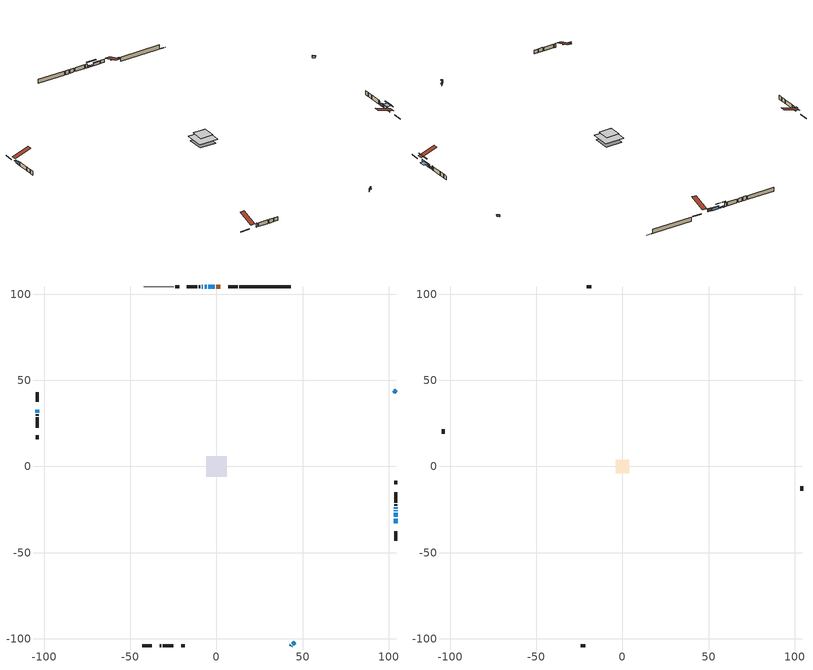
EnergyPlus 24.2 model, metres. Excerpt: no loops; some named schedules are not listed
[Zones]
conditioned space
 floor outside (Floor1 construction): -1.03,-1.03 -1.03,1.03 1.03,1.03 1.03,-1.03 z1.59
 floor adiabatic (AdiabaticFloorConstruction): -5.95,-5.95 -5.95,5.95 5.95,5.95 5.95,-5.95 z1.59
 floor foundation (Slab1 construction): -5.18,-5.18 -5.18,5.18 5.18,5.18 5.18,-5.18 z-1.08
 wall outside (RimJoist1 construction): 12.35,104.16 6.75,104.16 / -43.15,-104.16 -37.55,-104.16 / -104.16,43.15 -104.16,37.55 / 104.16,-43.15 104.16,-37.55 z1.59:1.89
 wall outside (AdiabaticWallConstruction 1): 2.09,104.16 -0.06,104.16 z1.59:3.62
 wall outside (AdiabaticWallConstruction): 43.15,-104.16 43.51,-103.8 / 104.16,-25.96 104.16,-25.45 z1.59:3.22; -0.99,104.16 -4.85,104.16 / 104.16,-29.27 104.16,-26.88 z1.59:3.11; 104.16,-32.89 104.16,-30.2 z1.59:3.57; -5.77,104.16 -6.94,104.16 z1.59:2.35; 104.16,-24.52 104.16,-23.64 / 104.16,43.15 102.93,44.38 / 44.16,-103.15 45.4,-101.91 z1.59:2.56; -104.16,32.89 -104.16,31.33 z1.59:3.33; -7.87,104.16 -8.47,104.16 z1.59:2.25
 wall outside (Wall1 construction): -9.4,104.16 -10.28,104.16 / -32.89,-104.16 -32.01,-104.16 / -104.16,30.4 -104.16,29.52 / 104.16,-22.71 104.16,-21.83 z1.59:4.03
 wall outside (Wall2 construction): -11.21,104.16 -17.24,104.16 / -31.08,-104.16 -25.05,-104.16 / -104.16,28.59 -104.16,22.55 / 104.16,-20.9 104.16,-14.87 z1.59:4.03
 wall outside (Wall5 construction): -21.69,104.16 -23.87,104.16 / -20.6,-104.16 -18.43,-104.16 / -104.16,18.1 -104.16,15.93 / 104.16,-10.42 104.16,-8.25 z1.59:4.03
 wall foundation (FoundationWall1 construction): 13.28,104.16,-1.08 13.28,104.16,1.59 39.31,104.16,1.59 39.31,104.16,-0.98 43.15,104.16,-0.98 43.15,104.16,-1.08
 wall adiabatic (Wall6 construction): -24.79,104.16 -42.22,104.16 z1.59:4.03
 window (WindowConstruction 6): 43.15,-104.16 43.51,-103.8 z1.59:3.21
 window (WindowConstruction 5): -0.99,104.16 -4.85,104.16 z1.59:3.11
 window (WindowConstruction 8): 104.16,-32.89 104.16,-30.2 z1.59:3.57
 window (WindowConstruction 9): 104.16,-29.27 104.16,-26.89 z1.59:3.11
 window (WindowConstruction 10): -5.78,104.16 -6.94,104.16 z1.59:2.35
 window (WindowConstruction 7): 104.16,-25.96 104.16,-25.45 z1.59:3.21
 window (WindowConstruction): 104.16,-24.52 104.16,-23.64 z1.59:2.56
 window (WindowConstruction 1): 104.16,43.15 102.93,44.38 z1.59:2.56
 window (WindowConstruction 2): 44.16,-103.15 45.4,-101.91 z1.59:2.56
 window (WindowConstruction 3): -104.16,32.89 -104.16,31.33 z1.59:3.33
 window (WindowConstruction 4): -7.87,104.16 -8.47,104.16 z1.59:2.25
 door (Door): 2.09,104.16 -0.06,104.16 z1.59:3.62
 ceiling adiabatic (AdiabaticFloorConstruction): 5.95,-5.95 5.95,5.95 -5.95,5.95 -5.95,-5.95 z1.59
attic - vented
 floor to conditioned space (Floor2 construction Reversed): -3.99,-3.99 -3.99,3.99 3.99,3.99 3.99,-3.99 z4.03
 floor to conditioned space (Floor3 construction Reversed): -3.73,-3.73 -3.73,3.73 3.73,3.73 3.73,-3.73 z4.03
 wall outside (Wall3 construction): -18.17,104.16 -20.76,104.16 / -24.12,-104.16 -21.53,-104.16 / -104.16,21.63 -104.16,19.03 / 104.16,-13.94 104.16,-11.35 z1.59:4.03
 roof outside (Roof1 construction): 3.02,104.16,4.03 3.02,93.56,7.56 5.82,93.56,7.56 5.82,104.16,4.03; -33.82,-104.16,4.03 -33.82,-93.56,7.56 -36.62,-93.56,7.56 -36.62,-104.16,4.03; -104.16,33.82,4.03 -93.56,33.82,7.56 -93.56,36.62,7.56 -104.16,36.62,4.03; 104.16,-33.82,4.03 93.56,-33.82,7.56 93.56,-36.62,7.56 104.16,-36.62,4.03
shading: 43.61,-103.7 43.04,-104.27 43.9,-105.13 44.47,-104.56 z3.36; -5.05,104.16 -0.79,104.16 -0.79,104.58 -5.05,104.58 z3.32; 104.16,-27.56 104.16,-35.53 104.58,-35.53 104.58,-27.56 z6.21; 104.16,-26.28 104.16,-29.88 107.21,-29.88 107.21,-26.28 z3.72; -9.58,104.16 -3.14,104.16 -3.14,104.58 -9.58,104.58 z4.99; 104.16,-25.25 104.16,-26.16 104.58,-26.16 104.58,-25.25 z3.42; 104.16,-23.44 104.16,-24.72 104.58,-24.72 104.58,-23.44 z2.76; 102.78,44.53 104.31,43 104.6,43.29 103.07,44.82 z2.76; 45.54,-101.77 44.02,-103.29 44.31,-103.58 45.83,-102.06 z2.76; -104.16,31.18 -104.16,33.04 -105.38,33.04 -105.38,31.18 z3.48; -8.67,104.16 -7.67,104.16 -7.67,104.58 -8.67,104.58 z2.45
[Building]
Building 1: Terrain=Suburbs
[Site:Location]
Saskatoon Intl AP_SK: Latitude {deg}=52.17; Longitude {deg}=-106.7; Time Zone {hr}=-6; Elevation {m}=504; Keep Site Location Information=Yes
[Site:GroundTemperature:Shallow]
-3.29371, -5.9198, -6.13011, -4.88389, 0.118965, 5.09852, 9.41553, 12.1502, 12.3826, 10.1583, 5.95142, 1.12462
[Site:WaterMainsTemperature]
Calculation Method=Schedule; Temperature Schedule=mains temperature schedule
[Material] Roughness=Rough; Thermal Absorptance=0.9
Name | Thickness {m} | Conductivity {W/m-K} | Density {kg/m3} | Specific Heat {J/kg-K} | Solar Absorptance | Visible Absorptance
asphalt or fiberglass shingles | 0.00635 | 0.162714 | 1121.4 | 1465.45 | 0.84 | 0.84
ceiling loosefill ins | 0.338667 | 0.0480833 | 16.02 | 1046.75 | 0.7 | 0.7
ceiling stud and cavity | 0.1397 | 0.381424 | 65.682 | 1177.47 | 0.7 | 0.7
ceiling stud and cavity 1 | 0.1397 | 0.31862 | 65.682 | 1177.47 | 0.7 | 0.7
concrete 4.0 in. | 0.1016 | 1.803125 | 2242.8 | 837.4 | 0.7 | 0.7
concrete 8.0 in. | 0.2032 | 1.803125 | 2242.8 | 837.4 | 0.7 | 0.7
door material | 0.04445 | 0.0451087 | 512.64 | 1214.23 | 0.7 | 0.7
exterior vertical ins | 0.0451399 | 0.029427 | 32.04 | 1214.23 | 0.7 | 0.7
floor covering | 0.0127 | 0.0433444 | 54.468 | 1339.84 | 0.6 | 0.6
floor rigid ins; rim joist rigid ins; wall rigid ins | 0.051816 | 0.029427 | 32.04 | 1214.23 | 0.7 | 0.7
floor rigid ins 1; wall rigid ins 2 | 0.512978 | 0.029427 | 32.04 | 1214.23 | 0.7 | 0.7
floor stud and cavity | 0.1397 | 0.0876467 | 92.3553 | 1139.71 | 0.7 | 0.7
floor stud and cavity 1 | 0.1397 | 1.75129 | 37.0049 | 1207.88 | 0.7 | 0.7
furniture material conditioned space 1 | 0.1524 | 0.115458 | 640.8 | 1214.23 | 0.6 | 0.6
gypsum board | 0.0127 | 0.160291 | 801 | 837.4 | 0.6 | 0.6
gypsum board 1 | 0.0127 | 0.160291 | 801 | 837.4 | 0.7 | 0.7
osb sheathing 0.5 in. | 0.0127 | 0.115458 | 512.64 | 1214.23 | 0.7 | 0.7
osb sheathing 0.75 in. | 0.01905 | 0.115458 | 512.64 | 1214.23 | 0.7 | 0.7
osb sheathing 2.0 in. | 0.0508 | 0.115458 | 512.64 | 1214.23 | 0.7 | 0.7
rim joist stud and cavity | 0.0508 | 0.0408305 | 125.044 | 1163.47 | 0.6 | 0.6
wall rigid ins 1 | 0.051816 | 0.029427 | 32.04 | 1214.23 | 0.4 | 0.4
wall stud and cavity | 0.1397 | 0.0767295 | 139.0536 | 1170.24 | 0.7 | 0.7
wall stud and cavity 1 | 0.1397 | 0.225397 | 139.0536 | 1170.24 | 0.7 | 0.7
wall stud and cavity 2 | 0.0889 | 6.1454 | 50.32683 | 1063.81 | 0.6 | 0.6
wall stud and cavity 3 | 0.1397 | 0.38068 | 139.0536 | 1170.24 | 0.7 | 0.7
wall stud and cavity 4 | 0.1397 | 0.178473 | 139.0536 | 1170.24 | 0.7 | 0.7
wall stud and cavity 5 | 0.0889 | 0.380278 | 52.3479 | 1209.89 | 0.7 | 0.7
wall stud and cavity 6 | 0.0889 | 0.391764 | 83.0341 | 1211.67 | 0.7 | 0.7
wood siding | 0.0254 | 0.102417 | 544.68 | 1172.36 | 0.4 | 0.4
wood siding 1 | 0.00254 | 0.102417 | 544.68 | 1172.36 | 0.4 | 0.4
wood siding 2; wood siding 3; wood siding 4 | 0.0254 | 0.102417 | 544.68 | 1172.36 | 0.7 | 0.7
[WindowMaterial:SimpleGlazingSystem]
Name | U-Factor {W/m2-K} | Solar Heat Gain Coefficient
WindowMaterial | 1.998656 | 0.54
WindowMaterial 1 | 1.83059 | 0.58
WindowMaterial 2 | 2.154801 | 0.49
WindowMaterial 3 | 1.82321 | 0.58
WindowMaterial 4 | 4.15402 | 0.66
WindowMaterial 5 | 1.76699 | 0.6
WindowMaterial 6 | 1.80504 | 0.59
WindowMaterial 7 | 2.00036 | 0.54
[Construction]
AdiabaticFloorConstruction: floor stud and cavity 1, floor rigid ins 1, osb sheathing 0.75 in., floor covering
AdiabaticWallConstruction: wood siding 3, wall rigid ins 2, wall stud and cavity 5, gypsum board
AdiabaticWallConstruction 1: wood siding 4, wall rigid ins 2, wall stud and cavity 5, gypsum board
Door: door material
Floor1 construction: floor stud and cavity, floor rigid ins, osb sheathing 0.75 in., floor covering
Floor2 construction Reversed: gypsum board, ceiling stud and cavity, ceiling loosefill ins
Floor3 construction Reversed: gypsum board, ceiling stud and cavity 1, ceiling loosefill ins
FoundationWall1 construction: concrete 8.0 in., gypsum board 1
furniture construction conditioned space 1: furniture material conditioned space 1
PartitionWallConstruction: gypsum board, wall stud and cavity 6, gypsum board
RimJoist1 construction: wood siding 2, rim joist rigid ins, osb sheathing 2.0 in., rim joist stud and cavity
Roof1 construction: asphalt or fiberglass shingles
Slab1 construction: concrete 4.0 in.
Wall1 construction: wood siding, osb sheathing 0.5 in., wall stud and cavity, gypsum board
Wall2 construction: wood siding, wall rigid ins, osb sheathing 0.5 in., wall stud and cavity 1, gypsum board
Wall3 construction: wood siding 1, wall stud and cavity 2
Wall5 construction: wood siding, wall rigid ins, osb sheathing 0.5 in., wall stud and cavity 3, gypsum board
Wall6 construction: wall rigid ins 1, osb sheathing 0.5 in., wall stud and cavity 4, gypsum board
WindowConstruction; WindowConstruction 1; WindowConstruction 2: WindowMaterial
WindowConstruction 10: WindowMaterial 7
WindowConstruction 3: WindowMaterial 1
WindowConstruction 4: WindowMaterial 2
WindowConstruction 5: WindowMaterial 3
WindowConstruction 6; WindowConstruction 7: WindowMaterial 4
WindowConstruction 8: WindowMaterial 5
WindowConstruction 9: WindowMaterial 6
[Zone] Multiplier=1; Part of Total Floor Area=Yes
Name | Volume {m3}
attic - vented | 68.6594
conditioned space | 622.1
[Space]
Name | Zone | Volume {m3}
attic - vented 1 | attic - vented | 68.6594
conditioned space 1 | conditioned space | 622.1
[ZoneInfiltration:EffectiveLeakageArea]
infil attic - vented 1: Zone or Space=attic - vented 1; Schedule=Always On Discrete; Effective Air Leakage Area {cm2}=4089.6; Stack Coefficient=0.000415353; Wind Coefficient=1.37698e-05
[ZoneMixing]
whole house fan mix: Zone or Space=attic - vented; Schedule=Always On Continuous; Design Flow Rate Calculation Method=Flow/Zone; Design Flow Rate {m3/s}=0; Source Zone or Space=conditioned space
[SurfaceProperty:ExposedFoundationPerimeter]
Slab1: Exposed Perimeter Calculation Method=TotalExposedPerimeter; Total Exposed Perimeter {m}=29.87
[InternalMass] Zone or ZoneList=conditioned space; Space or SpaceList=conditioned space 1
Name | Construction | Surface Area {m2}
furniture mass conditioned space 1 | furniture construction conditioned space 1 | 101.244
partition wall mass | PartitionWallConstruction | 253.11
[Lights]
interior lighting: Zone or ZoneList or Space or SpaceList=conditioned space 1; Schedule=interior lighting schedule; Design Level Calculation Method=LightingLevel; Lighting Level {W}=343.2; Return Air Fraction=0; Fraction Radiant=0.6; Fraction Visible=0.2; Fraction Replaceable=1
[People]
occupants: Zone or ZoneList or Space or SpaceList=conditioned space 1; Number of People Schedule=occupants schedule; Number of People Calculation Method=People; Number of People=3; Fraction Radiant=0.314171; Sensible Heat Fraction=0.56303; Activity Level Schedule=occupants activity schedule; Carbon Dioxide Generation Rate {m3/s-W}=0; Enable ASHRAE 55 Comfort Warnings=No; Mean Radiant Temperature Calculation Type=EnclosureAveraged
[ElectricEquipment] Zone or ZoneList or Space or SpaceList=conditioned space 1; Design Level Calculation Method=EquipmentLevel
Name | Schedule | Design Level {W} | Fraction Latent | Fraction Radiant | Fraction Lost
clothes dryer | clothes dryer schedule | 140.772 | 0.015 | 0.081 | 0.85
clothes washer | clothes washer schedule | 32.1985 | 0.03 | 0.162 | 0.7
cooking range | cooking range schedule | 208.969 | 0.08 | 0.432 | 0.2
dishwasher | dishwasher schedule | 66.8632 | 0.3 | 0.18 | 0.4
fridge | fridge schedule | 72.9452 | 0 | 0.6 | 0
mech vent house fan | mech vent house fan schedule | 11.8 | 0 | 0 | 1
mech vent house fan cfis | mech vent house fan cfis schedule | 0 | 0 | 0 | 0
misc plug loads | misc plug loads schedule | 494.7 | 0.045 | 0.513 | 0.1
whole house fan | Always On Discrete | 0 | 0 | 0 | 1
[OtherEquipment] Zone or ZoneList or Space or SpaceList=conditioned space 1; Design Level Calculation Method=EquipmentLevel
Name | Fuel Type | Schedule | Design Level {W} | Fraction Latent | Fraction Radiant | Fraction Lost
clothes dryer 1 | Electricity | clothes dryer schedule | 0 | 0.015 | 0.081 | 0.85
cooking range 1 | Electricity | cooking range schedule | 0 | 0.08 | 0.432 | 0.2
general water use latent | None | general water use schedule | 59.3978 | 1 | 0 | 0
general water use sensible | None | general water use schedule | -58.539 | 0 | 0.6 | 0
mech vent house fan latent load | None | Always On Discrete | 0 | 1 | 0 | 0
mech vent house fan sensible load | None | Always On Discrete | 0 | 0 | 0 | 0
water heater energy adjustment1 | NaturalGas | Always On Discrete | 0.01 | 0 | 0 | 1
[ZoneInfiltration:DesignFlowRate] Zone or ZoneList or Space or SpaceList=conditioned space 1; Schedule=Always On Discrete; Design Flow Rate Calculation Method=Flow/Zone; Design Flow Rate {m3/s}=0
infil flow; natural vent flow; whole house fan flow
[Foundation:Kiva]
Foundation Kiva 1: Initial Indoor Air Temperature {C}=21; Wall Height Above Grade {m}=1.58999; Wall Depth Below Slab {m}=0.2032; Custom Block Material Name 1=exterior vertical ins; Custom Block Depth 1 {m}=2.66999; Custom Block X Position 1 {m}=0.2159; Custom Block Z Position 1 {m}=0
[Foundation:Kiva:Settings]
Soil Conductivity {W/m-K}=0.849921; Soil Density {kg/m3}=1842.3; Soil Specific Heat {J/kg-K}=418.7; Ground Solar Absorptivity=0.9; Ground Thermal Absorptivity=0.9; Ground Surface Roughness {m}=0.03; Far-Field Width {m}=40; Deep-Ground Boundary Condition=ZeroFlux; Deep-Ground Depth {m}=40; Minimum Cell Dimension {m}=0.2; Maximum Cell Growth Coefficient=3; Simulation Timestep=Timestep
[Exterior:Lights]
exterior lighting: Schedule=exterior lighting schedule; Design Level {W}=75.6
[Schedule:Constant]
Name | Hourly Value
Always On Continuous; mech vent house fan schedule; mech vent house fan cfis schedule; Always On Discrete | 1
occupants activity schedule | 117.228
fridge schedule | 0
[Schedule:Week:Daily]
interior lighting schedule Week Rule - Jan1-Jan27: interior lighting schedule day, interior lighting schedule day, interior lighting schedule day, interior lighting schedule day, interior lighting schedule day, interior lighting schedule day, interior lighting schedule day, interior lighting schedule default day, interior lighting schedule default day, interior lighting schedule default day, interior lighting schedule default day, interior lighting schedule default day
interior lighting schedule Week Rule - Jan28-Feb3: interior lighting schedule day, interior lighting schedule day, interior lighting schedule day, interior lighting schedule day, interior lighting schedule day 1, interior lighting schedule day 1, interior lighting schedule day 1, interior lighting schedule default day, interior lighting schedule default day, interior lighting schedule default day, interior lighting schedule default day, interior lighting schedule default day
interior lighting schedule Week Rule - Feb4-Feb24: interior lighting schedule day 1, interior lighting schedule day 1, interior lighting schedule day 1, interior lighting schedule day 1, interior lighting schedule day 1, interior lighting schedule day 1, interior lighting schedule day 1, interior lighting schedule default day, interior lighting schedule default day, interior lighting schedule default day, interior lighting schedule default day, interior lighting schedule default day
interior lighting schedule Week Rule - Feb25-Mar3: interior lighting schedule day 1, interior lighting schedule day 1, interior lighting schedule day 1, interior lighting schedule day 1, interior lighting schedule day 2, interior lighting schedule day 2, interior lighting schedule day 2, interior lighting schedule default day, interior lighting schedule default day, interior lighting schedule default day, interior lighting schedule default day, interior lighting schedule default day
interior lighting schedule Week Rule - Mar4-Mar31: interior lighting schedule day 2, interior lighting schedule day 2, interior lighting schedule day 2, interior lighting schedule day 2, interior lighting schedule day 2, interior lighting schedule day 2, interior lighting schedule day 2, interior lighting schedule default day, interior lighting schedule default day, interior lighting schedule default day, interior lighting schedule default day, interior lighting schedule default day
interior lighting schedule Week Rule - Apr1-Apr28: interior lighting schedule day 3, interior lighting schedule day 3, interior lighting schedule day 3, interior lighting schedule day 3, interior lighting schedule day 3, interior lighting schedule day 3, interior lighting schedule day 3, interior lighting schedule default day, interior lighting schedule default day, interior lighting schedule default day, interior lighting schedule default day, interior lighting schedule default day
interior lighting schedule Week Rule - Apr29-May5: interior lighting schedule day 3, interior lighting schedule day 3, interior lighting schedule day 4, interior lighting schedule day 4, interior lighting schedule day 4, interior lighting schedule day 4, interior lighting schedule day 4, interior lighting schedule default day, interior lighting schedule default day, interior lighting schedule default day, interior lighting schedule default day, interior lighting schedule default day
interior lighting schedule Week Rule - May6-May26: interior lighting schedule day 4, interior lighting schedule day 4, interior lighting schedule day 4, interior lighting schedule day 4, interior lighting schedule day 4, interior lighting schedule day 4, interior lighting schedule day 4, interior lighting schedule default day, interior lighting schedule default day, interior lighting schedule default day, interior lighting schedule default day, interior lighting schedule default day
interior lighting schedule Week Rule - May27-Jun2: interior lighting schedule day 4, interior lighting schedule day 4, interior lighting schedule day 4, interior lighting schedule day 4, interior lighting schedule day 4, interior lighting schedule day 5, interior lighting schedule day 5, interior lighting schedule default day, interior lighting schedule default day, interior lighting schedule default day, interior lighting schedule default day, interior lighting schedule default day
interior lighting schedule Week Rule - Jun3-Jun30: interior lighting schedule day 5, interior lighting schedule day 5, interior lighting schedule day 5, interior lighting schedule day 5, interior lighting schedule day 5, interior lighting schedule day 5, interior lighting schedule day 5, interior lighting schedule default day, interior lighting schedule default day, interior lighting schedule default day, interior lighting schedule default day, interior lighting schedule default day
interior lighting schedule Week Rule - Jul1-Jul28: interior lighting schedule day 6, interior lighting schedule day 6, interior lighting schedule day 6, interior lighting schedule day 6, interior lighting schedule day 6, interior lighting schedule day 6, interior lighting schedule day 6, interior lighting schedule default day, interior lighting schedule default day, interior lighting schedule default day, interior lighting schedule default day, interior lighting schedule default day
interior lighting schedule Week Rule - Jul29-Aug4: interior lighting schedule day 6, interior lighting schedule day 6, interior lighting schedule day 6, interior lighting schedule day 7, interior lighting schedule day 7, interior lighting schedule day 7, interior lighting schedule day 7, interior lighting schedule default day, interior lighting schedule default day, interior lighting schedule default day, interior lighting schedule default day, interior lighting schedule default day
interior lighting schedule Week Rule - Aug5-Aug25: interior lighting schedule day 7, interior lighting schedule day 7, interior lighting schedule day 7, interior lighting schedule day 7, interior lighting schedule day 7, interior lighting schedule day 7, interior lighting schedule day 7, interior lighting schedule default day, interior lighting schedule default day, interior lighting schedule default day, interior lighting schedule default day, interior lighting schedule default day
interior lighting schedule Week Rule - Aug26-Sep1: interior lighting schedule day 7, interior lighting schedule day 7, interior lighting schedule day 7, interior lighting schedule day 7, interior lighting schedule day 7, interior lighting schedule day 7, interior lighting schedule day 8, interior lighting schedule default day, interior lighting schedule default day, interior lighting schedule default day, interior lighting schedule default day, interior lighting schedule default day
interior lighting schedule Week Rule - Sep2-Sep29: interior lighting schedule day 8, interior lighting schedule day 8, interior lighting schedule day 8, interior lighting schedule day 8, interior lighting schedule day 8, interior lighting schedule day 8, interior lighting schedule day 8, interior lighting schedule default day, interior lighting schedule default day, interior lighting schedule default day, interior lighting schedule default day, interior lighting schedule default day
interior lighting schedule Week Rule - Sep30-Oct6: interior lighting schedule day 8, interior lighting schedule day 9, interior lighting schedule day 9, interior lighting schedule day 9, interior lighting schedule day 9, interior lighting schedule day 9, interior lighting schedule day 9, interior lighting schedule default day, interior lighting schedule default day, interior lighting schedule default day, interior lighting schedule default day, interior lighting schedule default day
interior lighting schedule Week Rule - Oct7-Oct27: interior lighting schedule day 9, interior lighting schedule day 9, interior lighting schedule day 9, interior lighting schedule day 9, interior lighting schedule day 9, interior lighting schedule day 9, interior lighting schedule day 9, interior lighting schedule default day, interior lighting schedule default day, interior lighting schedule default day, interior lighting schedule default day, interior lighting schedule default day
interior lighting schedule Week Rule - Oct28-Nov3: interior lighting schedule day 9, interior lighting schedule day 9, interior lighting schedule day 9, interior lighting schedule day 9, interior lighting schedule day 10, interior lighting schedule day 10, interior lighting schedule day 10, interior lighting schedule default day, interior lighting schedule default day, interior lighting schedule default day, interior lighting schedule default day, interior lighting schedule default day
interior lighting schedule Week Rule - Nov4-Nov24: interior lighting schedule day 10, interior lighting schedule day 10, interior lighting schedule day 10, interior lighting schedule day 10, interior lighting schedule day 10, interior lighting schedule day 10, interior lighting schedule day 10, interior lighting schedule default day, interior lighting schedule default day, interior lighting schedule default day, interior lighting schedule default day, interior lighting schedule default day
interior lighting schedule Week Rule - Nov25-Dec1: interior lighting schedule day 10, interior lighting schedule day 10, interior lighting schedule day 10, interior lighting schedule day 10, interior lighting schedule day 10, interior lighting schedule day 10, interior lighting schedule day 11, interior lighting schedule default day, interior lighting schedule default day, interior lighting schedule default day, interior lighting schedule default day, interior lighting schedule default day
interior lighting schedule Week Rule - Dec2-Dec31: interior lighting schedule day 11, interior lighting schedule day 11, interior lighting schedule day 11, interior lighting schedule day 11, interior lighting schedule day 11, interior lighting schedule day 11, interior lighting schedule day 11, interior lighting schedule default day, interior lighting schedule default day, interior lighting schedule default day, interior lighting schedule default day, interior lighting schedule default day
occupants schedule Week Rule - Jan1-Dec31: occupants schedule day, occupants schedule day, occupants schedule day, occupants schedule day, occupants schedule day, occupants schedule day, occupants schedule day, occupants schedule default day, occupants schedule default day, occupants schedule default day, occupants schedule default day, occupants schedule default day
clothes dryer schedule Week Rule - Jan1-Dec31: clothes dryer schedule day, clothes dryer schedule day, clothes dryer schedule day, clothes dryer schedule day, clothes dryer schedule day, clothes dryer schedule day, clothes dryer schedule day, clothes dryer schedule default day, clothes dryer schedule default day, clothes dryer schedule default day, clothes dryer schedule default day, clothes dryer schedule default day
clothes washer schedule Week Rule - Jan1-Dec31: clothes washer schedule day, clothes washer schedule day, clothes washer schedule day, clothes washer schedule day, clothes washer schedule day, clothes washer schedule day, clothes washer schedule day, clothes washer schedule default day, clothes washer schedule default day, clothes washer schedule default day, clothes washer schedule default day, clothes washer schedule default day
cooking range schedule Week Rule - Jan1-Dec31: cooking range schedule day, cooking range schedule day, cooking range schedule day, cooking range schedule day, cooking range schedule day, cooking range schedule day, cooking range schedule day, cooking range schedule default day, cooking range schedule default day, cooking range schedule default day, cooking range schedule default day, cooking range schedule default day
dishwasher schedule Week Rule - Jan1-Dec31: dishwasher schedule day, dishwasher schedule day, dishwasher schedule day, dishwasher schedule day, dishwasher schedule day, dishwasher schedule day, dishwasher schedule day, dishwasher schedule default day, dishwasher schedule default day, dishwasher schedule default day, dishwasher schedule default day, dishwasher schedule default day
misc plug loads schedule Week Rule - Jan1-Dec31: misc plug loads schedule day, misc plug loads schedule day, misc plug loads schedule day, misc plug loads schedule day, misc plug loads schedule day, misc plug loads schedule day, misc plug loads schedule day, misc plug loads schedule default day, misc plug loads schedule default day, misc plug loads schedule default day, misc plug loads schedule default day, misc plug loads schedule default day
general water use schedule Week Rule - Jan1-Dec31: general water use schedule day, general water use schedule day, general water use schedule day, general water use schedule day, general water use schedule day, general water use schedule day, general water use schedule day, general water use schedule default day, general water use schedule default day, general water use schedule default day, general water use schedule default day, general water use schedule default day
exterior lighting schedule Week Rule - Jan1-Jan27: exterior lighting schedule day, exterior lighting schedule day, exterior lighting schedule day, exterior lighting schedule day, exterior lighting schedule day, exterior lighting schedule day, exterior lighting schedule day, exterior lighting schedule default day, exterior lighting schedule default day, exterior lighting schedule default day, exterior lighting schedule default day, exterior lighting schedule default day
exterior lighting schedule Week Rule - Jan28-Feb3: exterior lighting schedule day, exterior lighting schedule day, exterior lighting schedule day, exterior lighting schedule day, exterior lighting schedule day 1, exterior lighting schedule day 1, exterior lighting schedule day 1, exterior lighting schedule default day, exterior lighting schedule default day, exterior lighting schedule default day, exterior lighting schedule default day, exterior lighting schedule default day
exterior lighting schedule Week Rule - Feb4-Feb24: exterior lighting schedule day 1, exterior lighting schedule day 1, exterior lighting schedule day 1, exterior lighting schedule day 1, exterior lighting schedule day 1, exterior lighting schedule day 1, exterior lighting schedule day 1, exterior lighting schedule default day, exterior lighting schedule default day, exterior lighting schedule default day, exterior lighting schedule default day, exterior lighting schedule default day
exterior lighting schedule Week Rule - Feb25-Mar3: exterior lighting schedule day 1, exterior lighting schedule day 1, exterior lighting schedule day 1, exterior lighting schedule day 1, exterior lighting schedule day 2, exterior lighting schedule day 2, exterior lighting schedule day 2, exterior lighting schedule default day, exterior lighting schedule default day, exterior lighting schedule default day, exterior lighting schedule default day, exterior lighting schedule default day
exterior lighting schedule Week Rule - Mar4-Mar31: exterior lighting schedule day 2, exterior lighting schedule day 2, exterior lighting schedule day 2, exterior lighting schedule day 2, exterior lighting schedule day 2, exterior lighting schedule day 2, exterior lighting schedule day 2, exterior lighting schedule default day, exterior lighting schedule default day, exterior lighting schedule default day, exterior lighting schedule default day, exterior lighting schedule default day
exterior lighting schedule Week Rule - Apr1-Apr28: exterior lighting schedule day 3, exterior lighting schedule day 3, exterior lighting schedule day 3, exterior lighting schedule day 3, exterior lighting schedule day 3, exterior lighting schedule day 3, exterior lighting schedule day 3, exterior lighting schedule default day, exterior lighting schedule default day, exterior lighting schedule default day, exterior lighting schedule default day, exterior lighting schedule default day
exterior lighting schedule Week Rule - Apr29-May5: exterior lighting schedule day 3, exterior lighting schedule day 3, exterior lighting schedule day 4, exterior lighting schedule day 4, exterior lighting schedule day 4, exterior lighting schedule day 4, exterior lighting schedule day 4, exterior lighting schedule default day, exterior lighting schedule default day, exterior lighting schedule default day, exterior lighting schedule default day, exterior lighting schedule default day
exterior lighting schedule Week Rule - May6-May26: exterior lighting schedule day 4, exterior lighting schedule day 4, exterior lighting schedule day 4, exterior lighting schedule day 4, exterior lighting schedule day 4, exterior lighting schedule day 4, exterior lighting schedule day 4, exterior lighting schedule default day, exterior lighting schedule default day, exterior lighting schedule default day, exterior lighting schedule default day, exterior lighting schedule default day
exterior lighting schedule Week Rule - May27-Jun2: exterior lighting schedule day 4, exterior lighting schedule day 4, exterior lighting schedule day 4, exterior lighting schedule day 4, exterior lighting schedule day 4, exterior lighting schedule day 5, exterior lighting schedule day 5, exterior lighting schedule default day, exterior lighting schedule default day, exterior lighting schedule default day, exterior lighting schedule default day, exterior lighting schedule default day
exterior lighting schedule Week Rule - Jun3-Jun30: exterior lighting schedule day 5, exterior lighting schedule day 5, exterior lighting schedule day 5, exterior lighting schedule day 5, exterior lighting schedule day 5, exterior lighting schedule day 5, exterior lighting schedule day 5, exterior lighting schedule default day, exterior lighting schedule default day, exterior lighting schedule default day, exterior lighting schedule default day, exterior lighting schedule default day
exterior lighting schedule Week Rule - Jul1-Jul28: exterior lighting schedule day 6, exterior lighting schedule day 6, exterior lighting schedule day 6, exterior lighting schedule day 6, exterior lighting schedule day 6, exterior lighting schedule day 6, exterior lighting schedule day 6, exterior lighting schedule default day, exterior lighting schedule default day, exterior lighting schedule default day, exterior lighting schedule default day, exterior lighting schedule default day
exterior lighting schedule Week Rule - Jul29-Aug4: exterior lighting schedule day 6, exterior lighting schedule day 6, exterior lighting schedule day 6, exterior lighting schedule day 7, exterior lighting schedule day 7, exterior lighting schedule day 7, exterior lighting schedule day 7, exterior lighting schedule default day, exterior lighting schedule default day, exterior lighting schedule default day, exterior lighting schedule default day, exterior lighting schedule default day
exterior lighting schedule Week Rule - Aug5-Aug25: exterior lighting schedule day 7, exterior lighting schedule day 7, exterior lighting schedule day 7, exterior lighting schedule day 7, exterior lighting schedule day 7, exterior lighting schedule day 7, exterior lighting schedule day 7, exterior lighting schedule default day, exterior lighting schedule default day, exterior lighting schedule default day, exterior lighting schedule default day, exterior lighting schedule default day
exterior lighting schedule Week Rule - Aug26-Sep1: exterior lighting schedule day 7, exterior lighting schedule day 7, exterior lighting schedule day 7, exterior lighting schedule day 7, exterior lighting schedule day 7, exterior lighting schedule day 7, exterior lighting schedule day 8, exterior lighting schedule default day, exterior lighting schedule default day, exterior lighting schedule default day, exterior lighting schedule default day, exterior lighting schedule default day
exterior lighting schedule Week Rule - Sep2-Sep29: exterior lighting schedule day 8, exterior lighting schedule day 8, exterior lighting schedule day 8, exterior lighting schedule day 8, exterior lighting schedule day 8, exterior lighting schedule day 8, exterior lighting schedule day 8, exterior lighting schedule default day, exterior lighting schedule default day, exterior lighting schedule default day, exterior lighting schedule default day, exterior lighting schedule default day
exterior lighting schedule Week Rule - Sep30-Oct6: exterior lighting schedule day 8, exterior lighting schedule day 9, exterior lighting schedule day 9, exterior lighting schedule day 9, exterior lighting schedule day 9, exterior lighting schedule day 9, exterior lighting schedule day 9, exterior lighting schedule default day, exterior lighting schedule default day, exterior lighting schedule default day, exterior lighting schedule default day, exterior lighting schedule default day
exterior lighting schedule Week Rule - Oct7-Oct27: exterior lighting schedule day 9, exterior lighting schedule day 9, exterior lighting schedule day 9, exterior lighting schedule day 9, exterior lighting schedule day 9, exterior lighting schedule day 9, exterior lighting schedule day 9, exterior lighting schedule default day, exterior lighting schedule default day, exterior lighting schedule default day, exterior lighting schedule default day, exterior lighting schedule default day
exterior lighting schedule Week Rule - Oct28-Nov3: exterior lighting schedule day 9, exterior lighting schedule day 9, exterior lighting schedule day 9, exterior lighting schedule day 9, exterior lighting schedule day 10, exterior lighting schedule day 10, exterior lighting schedule day 10, exterior lighting schedule default day, exterior lighting schedule default day, exterior lighting schedule default day, exterior lighting schedule default day, exterior lighting schedule default day
[Schedule:Year]
interior lighting schedule: interior lighting schedule Week Rule - Jan1-Jan27, 1, 1, 1, 27, interior lighting schedule Week Rule - Jan28-Feb3, 1, 28, 2, 3, interior lighting schedule Week Rule - Feb4-Feb24, 2, 4, 2, 24, interior lighting schedule Week Rule - Feb25-Mar3, 2, 25, 3, 3, interior lighting schedule Week Rule - Mar4-Mar31, 3, 4, 3, 31, interior lighting schedule Week Rule - Apr1-Apr28, 4, 1, 4, 28, interior lighting schedule Week Rule - Apr29-May5, 4, 29, 5, 5, interior lighting schedule Week Rule - May6-May26, 5, 6, 5, 26, interior lighting schedule Week Rule - May27-Jun2, 5, 27, 6, 2, interior lighting schedule Week Rule - Jun3-Jun30, 6, 3, 6, 30, interior lighting schedule Week Rule - Jul1-Jul28, 7, 1, 7, 28, interior lighting schedule Week Rule - Jul29-Aug4, 7, 29, 8, 4, interior lighting schedule Week Rule - Aug5-Aug25, 8, 5, 8, 25, interior lighting schedule Week Rule - Aug26-Sep1, 8, 26, 9, 1, interior lighting schedule Week Rule - Sep2-Sep29, 9, 2, 9, 29, interior lighting schedule Week Rule - Sep30-Oct6, 9, 30, 10, 6, interior lighting schedule Week Rule - Oct7-Oct27, 10, 7, 10, 27, interior lighting schedule Week Rule - Oct28-Nov3, 10, 28, 11, 3, interior lighting schedule Week Rule - Nov4-Nov24, 11, 4, 11, 24, interior lighting schedule Week Rule - Nov25-Dec1, 11, 25, 12, 1, interior lighting schedule Week Rule - Dec2-Dec31, 12, 2, 12, 31
occupants schedule: occupants schedule Week Rule - Jan1-Dec31, 1, 1, 12, 31
clothes dryer schedule: clothes dryer schedule Week Rule - Jan1-Dec31, 1, 1, 12, 31
clothes washer schedule: clothes washer schedule Week Rule - Jan1-Dec31, 1, 1, 12, 31
cooking range schedule: cooking range schedule Week Rule - Jan1-Dec31, 1, 1, 12, 31
dishwasher schedule: dishwasher schedule Week Rule - Jan1-Dec31, 1, 1, 12, 31
misc plug loads schedule: misc plug loads schedule Week Rule - Jan1-Dec31, 1, 1, 12, 31
general water use schedule: general water use schedule Week Rule - Jan1-Dec31, 1, 1, 12, 31
exterior lighting schedule: exterior lighting schedule Week Rule - Jan1-Jan27, 1, 1, 1, 27, exterior lighting schedule Week Rule - Jan28-Feb3, 1, 28, 2, 3, exterior lighting schedule Week Rule - Feb4-Feb24, 2, 4, 2, 24, exterior lighting schedule Week Rule - Feb25-Mar3, 2, 25, 3, 3, exterior lighting schedule Week Rule - Mar4-Mar31, 3, 4, 3, 31, exterior lighting schedule Week Rule - Apr1-Apr28, 4, 1, 4, 28, exterior lighting schedule Week Rule - Apr29-May5, 4, 29, 5, 5, exterior lighting schedule Week Rule - May6-May26, 5, 6, 5, 26, exterior lighting schedule Week Rule - May27-Jun2, 5, 27, 6, 2, exterior lighting schedule Week Rule - Jun3-Jun30, 6, 3, 6, 30, exterior lighting schedule Week Rule - Jul1-Jul28, 7, 1, 7, 28, exterior lighting schedule Week Rule - Jul29-Aug4, 7, 29, 8, 4, exterior lighting schedule Week Rule - Aug5-Aug25, 8, 5, 8, 25, exterior lighting schedule Week Rule - Aug26-Sep1, 8, 26, 9, 1, exterior lighting schedule Week Rule - Sep2-Sep29, 9, 2, 9, 29, exterior lighting schedule Week Rule - Sep30-Oct6, 9, 30, 10, 6, exterior lighting schedule Week Rule - Oct7-Oct27, 10, 7, 10, 27, exterior lighting schedule Week Rule - Oct28-Nov3, 10, 28, 11, 3, exterior lighting schedule Week Rule - Nov4-Nov24, 11, 4, 11, 24, exterior lighting schedule Week Rule - Nov25-Dec1, 11, 25, 12, 1, exterior lighting schedule Week Rule - Dec2-Dec31, 12, 2, 12, 31
[Schedule:Compact]
mains temperature schedule: Through: 01/01, For: AllDays, Until: 24:00, 3.00833, Through: 01/02, For: AllDays, Until: 24:00, 2.92833, Through: 01/03, For: AllDays, Until: 24:00, 2.84889, Through: 01/04, For: AllDays, Until: 24:00, 2.77111, Through: 01/05, For: AllDays, Until: 24:00, 2.69389, Through: 01/06, For: AllDays, Until: 24:00, 2.61778, Through: 01/07, For: AllDays, Until: 24:00, 2.54333, Through: 01/08, For: AllDays, Until: 24:00, 2.46944, Through: 01/09, For: AllDays, Until: 24:00, 2.39667, Through: 01/10, For: AllDays, Until: 24:00, 2.32556, Through: 01/11, For: AllDays, Until: 24:00, 2.255, Through: 01/12, For: AllDays, Until: 24:00, 2.18611, Through: 01/13, For: AllDays, Until: 24:00, 2.11833, Through: 01/14, For: AllDays, Until: 24:00, 2.05167, Through: 01/15, For: AllDays, Until: 24:00, 1.98611, Through: 01/16, For: AllDays, Until: 24:00, 1.92222, Through: 01/17, For: AllDays, Until: 24:00, 1.85944, Through: 01/18, For: AllDays, Until: 24:00, 1.79778, Through: 01/19, For: AllDays, Until: 24:00, 1.73778, Through: 01/20, For: AllDays, Until: 24:00, 1.67889, Through: 01/21, For: AllDays, Until: 24:00, 1.62167, Through: 01/22, For: AllDays, Until: 24:00, 1.56556, Through: 01/23, For: AllDays, Until: 24:00, 1.51056, Through: 01/24, For: AllDays, Until: 24:00, 1.45778, Through: 01/25, For: AllDays, Until: 24:00, 1.40556, Through: 01/26, For: AllDays, Until: 24:00, 1.35556, Through: 01/27, For: AllDays, Until: 24:00, 1.30667, Through: 01/28, For: AllDays, Until: 24:00, 1.25944, Through: 01/29, For: AllDays, Until: 24:00, 1.21333, Through: 01/30, For: AllDays, Until: 24:00, 1.16889, Through: 01/31, For: AllDays, Until: 24:00, 1.12611, Through: 02/01, For: AllDays, Until: 24:00, 1.085, Through: 02/02, For: AllDays, Until: 24:00, 1.045, Through: 02/03, For: AllDays, Until: 24:00, 1.00667, Through: 02/04, For: AllDays, Until: 24:00, 0.97, Through: 02/05, For: AllDays, Until: 24:00, 0.935, Through: 02/06, For: AllDays, Until: 24:00, 0.901667, Through: 02/07, For: AllDays, Until: 24:00, 0.869444, Through: 02/08, For: AllDays, Until: 24:00, 0.839444, Through: 02/09, For: AllDays, Until: 24:00, 0.810556, Through: 02/10, For: AllDays, Until: 24:00, 0.783889, Through: 02/11, For: AllDays, Until: 24:00, 0.758333, Through: 02/12, For: AllDays, Until: 24:00, 0.734444, Through: 02/13, For: AllDays, Until: 24:00, 0.712222, Through: 02/14, For: AllDays, Until: 24:00, 0.692222, Through: 02/15, For: AllDays, Until: 24:00, 0.673333, Through: 02/16, For: AllDays, Until: 24:00, 0.656111, Through: 02/17, For: AllDays, Until: 24:00, 0.640556, Through: 02/18, For: AllDays, Until: 24:00, 0.626667, Through: 02/19, For: AllDays, Until: 24:00, 0.614444, Through: 02/20, For: AllDays, Until: 24:00, 0.604444, Through: 02/21, For: AllDays, Until: 24:00, 0.595556, Through: 02/22, For: AllDays, Until: 24:00, 0.588333, Through: 02/23, For: AllDays, Until: 24:00, 0.583333, Through: 02/24, For: AllDays, Until: 24:00, 0.579444, Through: 02/25, For: AllDays, Until: 24:00, 0.577778, Through: 02/26, For: AllDays, Until: 24:00, 0.577222, Through: 02/27, For: AllDays, Until: 24:00, 0.578889, Through: 02/28, For: AllDays, Until: 24:00, 0.581667, Through: 03/01, For: AllDays, Until: 24:00, 0.586667, Through: 03/02, For: AllDays, Until: 24:00, 0.593333, Through: 03/03, For: AllDays, Until: 24:00, 0.601111, Through: 03/04, For: AllDays, Until: 24:00, 0.611111, Through: 03/05, For: AllDays, Until: 24:00, 0.622778, Through: 03/06, For: AllDays, Until: 24:00, 0.636111, Through: 03/07, For: AllDays, Until: 24:00, 0.651111, Through: 03/08, For: AllDays, Until: 24:00, 0.667778, Through: 03/09, For: AllDays, Until: 24:00, 0.686111, Through: 03/10, For: AllDays, Until: 24:00, 0.705556, Through: 03/11, For: AllDays, Until: 24:00, 0.727222, Through: 03/12, For: AllDays, Until: 24:00, 0.750556, Through: 03/13, For: AllDays, Until: 24:00, 0.775556, Through: 03/14, For: AllDays, Until: 24:00, 0.802222, Through: 03/15, For: AllDays, Until: 24:00, 0.83, Through: 03/16, For: AllDays, Until: 24:00, 0.86, Through: 03/17, For: AllDays, Until: 24:00, 0.891111, Through: 03/18, For: AllDays, Until: 24:00, 0.924444, Through: 03/19, For: AllDays, Until: 24:00, 0.958889, Through: 03/20, For: AllDays, Until: 24:00, 0.995, Through: 03/21, For: AllDays, Until: 24:00, 1.03278, Through: 03/22, For: AllDays, Until: 24:00, 1.07222, Through: 03/23, For: AllDays, Until: 24:00, 1.11278, Through: 03/24, For: AllDays, Until: 24:00, 1.15556, Through: 03/25, For: AllDays, Until: 24:00, 1.19944, Through: 03/26, For: AllDays, Until: 24:00, 1.24444, Through: 03/27, For: AllDays, Until: 24:00, 1.29167, Through: 03/28, For: AllDays, Until: 24:00, 1.34, Through: 03/29, For: AllDays, Until: 24:00, 1.39, Through: 03/30, For: AllDays, Until: 24:00, 1.44111, Through: 03/31, For: AllDays, Until: 24:00, 1.49389, Through: 04/01, For: AllDays, Until: 24:00, 1.54833, Through: 04/02, For: AllDays, Until: 24:00, 1.60389, Through: 04/03, For: AllDays, Until: 24:00, 1.66056, Through: 04/04, For: AllDays, Until: 24:00, 1.71889, Through: 04/05, For: AllDays, Until: 24:00, 1.77889, Through: 04/06, For: AllDays, Until: 24:00, 1.84, Through: 04/07, For: AllDays, Until: 24:00, 1.90222, Through: 04/08, For: AllDays, Until: 24:00, 1.96556, Through: 04/09, For: AllDays, Until: 24:00, 2.03056, Through: 04/10, For: AllDays, Until: 24:00, 2.09722, Through: 04/11, For: AllDays, Until: 24:00, 2.16444, Through: 04/12, For: AllDays, Until: 24:00, 2.23333, Through: 04/13, For: AllDays, Until: 24:00, 2.30278, Through: 04/14, For: AllDays, Until: 24:00, 2.37389, Through: 04/15, For: AllDays, Until: 24:00, 2.44611, Through: 04/16, For: AllDays, Until: 24:00, 2.52, Through: 04/17, For: AllDays, Until: 24:00, 2.59444, Through: 04/18, For: AllDays, Until: 24:00, 2.67, Through: 04/19, For: AllDays, Until: 24:00, 2.74667, Through: 04/20, For: AllDays, Until: 24:00, 2.82444, Through: 04/21, For: AllDays, Until: 24:00, 2.90278, Through: 04/22, For: AllDays, Until: 24:00, 2.98278, Through: 04/23, For: AllDays, Until: 24:00, 3.06333, Through: 04/24, For: AllDays, Until: 24:00, 3.145, Through: 04/25, For: AllDays, Until: 24:00, 3.22778, Through: 04/26, For: AllDays, Until: 24:00, 3.31167, Through: 04/27, For: AllDays, Until: 24:00, 3.39611, Through: 04/28, For: AllDays, Until: 24:00, 3.48111, Through: 04/29, For: AllDays, Until: 24:00, 3.56722, Through: 04/30, For: AllDays, Until: 24:00, 3.65444, Through: 05/01, For: AllDays, Until: 24:00, 3.74222, Through: 05/02, For: AllDays, Until: 24:00, 3.83056, Through: 05/03, For: AllDays, Until: 24:00, 3.92, Through: 05/04, For: AllDays, Until: 24:00, 4.00944, Through: 05/05, For: AllDays, Until: 24:00, 4.1, Through: 05/06, For: AllDays, Until: 24:00, 4.19167, Through: 05/07, For: AllDays, Until: 24:00, 4.28333, Through: 05/08, For: AllDays, Until: 24:00, 4.37611, Through: 05/09, For: AllDays, Until: 24:00, 4.46889, Through: 05/10, For: AllDays, Until: 24:00, 4.56278, Through: 05/11, For: AllDays, Until: 24:00, 4.65667, Through: 05/12, For: AllDays, Until: 24:00, 4.75111, Through: 05/13, For: AllDays, Until: 24:00, 4.84611, Through: 05/14, For: AllDays, Until: 24:00, 4.94167, Through: 05/15, For: AllDays, Until: 24:00, 5.03778, Through: 05/16, For: AllDays, Until: 24:00, 5.13389, Through: 05/17, For: AllDays, Until: 24:00, 5.23056, Through: 05/18, For: AllDays, Until: 24:00, 5.32722, Through: 05/19, For: AllDays, Until: 24:00, 5.42444, Through: 05/20, For: AllDays, Until: 24:00, 5.52222, Through: 05/21, For: AllDays, Until: 24:00, 5.62, Through: 05/22, For: AllDays, Until: 24:00, 5.71778, Through: 05/23, For: AllDays, Until: 24:00, 5.81556, Through: 05/24, For: AllDays, Until: 24:00, 5.91389, Through: 05/25, For: AllDays, Until: 24:00, 6.01222, Through: 05/26, For: AllDays, Until: 24:00, 6.11056, Through: 05/27, For: AllDays, Until: 24:00, 6.20944, Through: 05/28, For: AllDays, Until: 24:00, 6.30778, Through: 05/29, For: AllDays, Until: 24:00, 6.40611, Through: 05/30, For: AllDays, Until: 24:00, 6.50444, Through: 05/31, For: AllDays, Until: 24:00, 6.60333, Through: 06/01, For: AllDays, Until: 24:00, 6.70167, Through: 06/02, For: AllDays, Until: 24:00, 6.79944, Through: 06/03, For: AllDays, Until: 24:00, 6.89778, Through: 06/04, For: AllDays, Until: 24:00, 6.99556, Through: 06/05, For: AllDays, Until: 24:00, 7.09333, Through: 06/06, For: AllDays, Until: 24:00, 7.19056, Through: 06/07, For: AllDays, Until: 24:00, 7.28778, Through: 06/08, For: AllDays, Until: 24:00, 7.385, Through: 06/09, For: AllDays, Until: 24:00, 7.48111, Through: 06/10, For: AllDays, Until: 24:00, 7.57778, Through: 06/11, For: AllDays, Until: 24:00, 7.67333, Through: 06/12, For: AllDays, Until: 24:00, 7.76889, Through: 06/13, For: AllDays, Until: 24:00, 7.86389, Through: 06/14, For: AllDays, Until: 24:00, 7.95833, Through: 06/15, For: AllDays, Until: 24:00, 8.05222, Through: 06/16, For: AllDays, Until: 24:00, 8.14611, Through: 06/17, For: AllDays, Until: 24:00, 8.23889, Through: 06/18, For: AllDays, Until: 24:00, 8.33111, Through: 06/19, For: AllDays, Until: 24:00, 8.42278, Through: 06/20, For: AllDays, Until: 24:00, 8.51444, Through: 06/21, For: AllDays, Until: 24:00, 8.605, Through: 06/22, For: AllDays, Until: 24:00, 8.69444, Through: 06/23, For: AllDays, Until: 24:00, 8.78389, Through: 06/24, For: AllDays, Until: 24:00, 8.87222, Through: 06/25, For: AllDays, Until: 24:00, 8.95944, Through: 06/26, For: AllDays, Until: 24:00, 9.04667, Through: 06/27, For: AllDays, Until: 24:00, 9.13278, Through: 06/28, For: AllDays, Until: 24:00, 9.21778, Through: 06/29, For: AllDays, Until: 24:00, 9.30222, Through: 06/30, For: AllDays, Until: 24:00, 9.38556, Through: 07/01, For: AllDays, Until: 24:00, 9.46833, Through: 07/02, For: AllDays, Until: 24:00, 9.54944, Through: 07/03, For: AllDays, Until: 24:00, 9.63056, Through: 07/04, For: AllDays, Until: 24:00, 9.71, Through: 07/05, For: AllDays, Until: 24:00, 9.78833, Through: 07/06, For: AllDays, Until: 24:00, 9.86611, Through: 07/07, For: AllDays, Until: 24:00, 9.94278, Through: 07/08, For: AllDays, Until: 24:00, 10.0183, Through: 07/09, For: AllDays, Until: 24:00, 10.0928, Through: 07/10, For: AllDays, Until: 24:00, 10.1656, Through: 07/11, For: AllDays, Until: 24:00, 10.2378, Through: 07/12, For: AllDays, Until: 24:00, 10.3089, Through: 07/13, For: AllDays, Until: 24:00, 10.3783, Through: 07/14, For: AllDays, Until: 24:00, 10.4472, Through: 07/15, For: AllDays, Until: 24:00, 10.5144, Through: 07/16, For: AllDays, Until: 24:00, 10.5806, Through: 07/17, For: AllDays, Until: 24:00, 10.645, Through: 07/18, For: AllDays, Until: 24:00, 10.7089, Through: 07/19, For: AllDays, Until: 24:00, 10.7711, Through: 07/20, For: AllDays, Until: 24:00, 10.8317, Through: 07/21, For: AllDays, Until: 24:00, 10.8911, Through: 07/22, For: AllDays, Until: 24:00, 10.9494, Through: 07/23, For: AllDays, Until: 24:00, 11.0061, Through: 07/24, For: AllDays, Until: 24:00, 11.0617, Through: 07/25, For: AllDays, Until: 24:00, 11.1156, Through: 07/26, For: AllDays, Until: 24:00, 11.1683, Through: 07/27, For: AllDays, Until: 24:00, 11.2194, Through: 07/28, For: AllDays, Until: 24:00, 11.2689, Through: 07/29, For: AllDays, Until: 24:00, 11.3172, Through: 07/30, For: AllDays, Until: 24:00, 11.3639, Through: 07/31, For: AllDays, Until: 24:00, 11.4094, Through: 08/01, For: AllDays, Until: 24:00, 11.4528, Through: 08/02, For: AllDays, Until: 24:00, 11.495, Through: 08/03, For: AllDays, Until: 24:00, 11.5356, Through: 08/04, For: AllDays, Until: 24:00, 11.575, Through: 08/05, For: AllDays, Until: 24:00, 11.6122, Through: 08/06, For: AllDays, Until: 24:00, 11.6483, Through: 08/07, For: AllDays, Until: 24:00, 11.6828, Through: 08/08, For: AllDays, Until: 24:00, 11.7156, Through: 08/09, For: AllDays, Until: 24:00, 11.7467, Through: 08/10, For: AllDays, Until: 24:00, 11.7761, Through: 08/11, For: AllDays, Until: 24:00, 11.8044, Through: 08/12, For: AllDays, Until: 24:00, 11.8306, Through: 08/13, For: AllDays, Until: 24:00, 11.855, Through: 08/14, For: AllDays, Until: 24:00, 11.8783, Through: 08/15, For: AllDays, Until: 24:00, 11.8994, Through: 08/16, For: AllDays, Until: 24:00, 11.9194, Through: 08/17, For: AllDays, Until: 24:00, 11.9372, Through: 08/18, For: AllDays, Until: 24:00, 11.9539, Through: 08/19, For: AllDays, Until: 24:00, 11.9683, Through: 08/20, For: AllDays, Until: 24:00, 11.9817, Through: 08/21, For: AllDays, Until: 24:00, 11.9928, Through: 08/22, For: AllDays, Until: 24:00, 12.0028, Through: 08/23, For: AllDays, Until: 24:00, 12.0106, Through: 08/24, For: AllDays, Until: 24:00, 12.0167, Through: 08/25, For: AllDays, Until: 24:00, 12.0217, Through: 08/26, For: AllDays, Until: 24:00, 12.0244, Through: 08/27, For: AllDays, Until: 24:00, 12.0256, Through: 08/28, For: AllDays, Until: 24:00, 12.025, Through: 08/29, For: AllDays, Until: 24:00, 12.0228, Through: 08/30, For: AllDays, Until: 24:00, 12.0189, Through: 08/31, For: AllDays, Until: 24:00, 12.0133, Through: 09/01, For: AllDays, Until: 24:00, 12.0061, Through: 09/02, For: AllDays, Until: 24:00, 11.9972, Through: 09/03, For: AllDays, Until: 24:00, 11.9867, Through: 09/04, For: AllDays, Until: 24:00, 11.9744, Through: 09/05, For: AllDays, Until: 24:00, 11.96, Through: 09/06, For: AllDays, Until: 24:00, 11.9444, Through: 09/07, For: AllDays, Until: 24:00, 11.9272, Through: 09/08, For: AllDays, Until: 24:00, 11.9083, Through: 09/09, For: AllDays, Until: 24:00, 11.8878, Through: 09/10, For: AllDays, Until: 24:00, 11.865, Through: 09/11, For: AllDays, Until: 24:00, 11.8411, Through: 09/12, For: AllDays, Until: 24:00, 11.8156, Through: 09/13, For: AllDays, Until: 24:00, 11.7883, Through: 09/14, For: AllDays, Until: 24:00, 11.7594, Through: 09/15, For: AllDays, Until: 24:00, 11.7289, Through: 09/16, For: AllDays, Until: 24:00, 11.6967, Through: 09/17, For: AllDays, Until: 24:00, 11.6633, Through: 09/18, For: AllDays, Until: 24:00, 11.6278, Through: 09/19, For: AllDays, Until: 24:00, 11.5911, Through: 09/20, For: AllDays, Until: 24:00, 11.5528, Through: 09/21, For: AllDays, Until: 24:00, 11.5128, Through: 09/22, For: AllDays, Until: 24:00, 11.4711, Through: 09/23, For: AllDays, Until: 24:00, 11.4283, Through: 09/24, For: AllDays, Until: 24:00, 11.3833, Through: 09/25, For: AllDays, Until: 24:00, 11.3372, Through: 09/26, For: AllDays, Until: 24:00, 11.29, Through: 09/27, For: AllDays, Until: 24:00, 11.2406, Through: 09/28, For: AllDays, Until: 24:00, 11.1906, Through: 09/29, For: AllDays, Until: 24:00, 11.1383, Through: 09/30, For: AllDays, Until: 24:00, 11.085, Through: 10/01, For: AllDays, Until: 24:00, 11.03, Through: 10/02, For: AllDays, Until: 24:00, 10.9739, Through: 10/03, For: AllDays, Until: 24:00, 10.9161, Through: 10/04, For: AllDays, Until: 24:00, 10.8572, Through: 10/05, For: AllDays, Until: 24:00, 10.7972, Through: 10/06, For: AllDays, Until: 24:00, 10.7356, Through: 10/07, For: AllDays, Until: 24:00, 10.6722, Through: 10/08, For: AllDays, Until: 24:00, 10.6083, Through: 10/09, For: AllDays, Until: 24:00, 10.5428, Through: 10/10, For: AllDays, Until: 24:00, 10.4761, Through: 10/11, For: AllDays, Until: 24:00, 10.4078, Through: 10/12, For: AllDays, Until: 24:00, 10.3389, Through: 10/13, For: AllDays, Until: 24:00, 10.2683, Through: 10/14, For: AllDays, Until: 24:00, 10.1967, Through: 10/15, For: AllDays, Until: 24:00, 10.1239, Through: 10/16, For: AllDays, Until: 24:00, 10.05, Through: 10/17, For: AllDays, Until: 24:00, 9.975, Through: 10/18, For: AllDays, Until: 24:00, 9.89889, Through: 10/19, For: AllDays, Until: 24:00, 9.82167, Through: 10/20, For: AllDays, Until: 24:00, 9.74333, Through: 10/21, For: AllDays, Until: 24:00, 9.66444, Through: 10/22, For: AllDays, Until: 24:00, 9.58444, Through: 10/23, For: AllDays, Until: 24:00, 9.50278, Through: 10/24, For: AllDays, Until: 24:00, 9.42111, Through: 10/25, For: AllDays, Until: 24:00, 9.33778, Through: 10/26, For: AllDays, Until: 24:00, 9.25389, Through: 10/27, For: AllDays, Until: 24:00, 9.16889, Through: 10/28, For: AllDays, Until: 24:00, 9.08333, Through: 10/29, For: AllDays, Until: 24:00, 8.99667, Through: 10/30, For: AllDays, Until: 24:00, 8.90944, Through: 10/31, For: AllDays, Until: 24:00, 8.82167, Through: 11/01, For: AllDays, Until: 24:00, 8.73278, Through: 11/02, For: AllDays, Until: 24:00, 8.64333, Through: 11/03, For: AllDays, Until: 24:00, 8.55278, Through: 11/04, For: AllDays, Until: 24:00, 8.46222, Through: 11/05, For: AllDays, Until: 24:00, 8.37056, Through: 11/06, For: AllDays, Until: 24:00, 8.27833, Through: 11/07, For: AllDays, Until: 24:00, 8.18556, Through: 11/08, For: AllDays, Until: 24:00, 8.09222, Through: 11/09, For: AllDays, Until: 24:00, 7.99833, Through: 11/10, For: AllDays, Until: 24:00, 7.90389, Through: 11/11, For: AllDays, Until: 24:00, 7.80944, Through: 11/12, For: AllDays, Until: 24:00, 7.71389, Through: 11/13, For: AllDays, Until: 24:00, 7.61833, Through: 11/14, For: AllDays, Until: 24:00, 7.52222, Through: 11/15, For: AllDays, Until: 24:00, 7.42611, Through: 11/16, For: AllDays, Until: 24:00, 7.32944, Through: 11/17, For: AllDays, Until: 24:00, 7.23222, Through: 11/18, For: AllDays, Until: 24:00, 7.135, Through: 11/19, For: AllDays, Until: 24:00, 7.03722, Through: 11/20, For: AllDays, Until: 24:00, 6.93944, Through: 11/21, For: AllDays, Until: 24:00, 6.84167, Through: 11/22, For: AllDays, Until: 24:00, 6.74333, Through: 11/23, For: AllDays, Until: 24:00, 6.645, Through: 11/24, For: AllDays, Until: 24:00, 6.54667, Through: 11/25, For: AllDays, Until: 24:00, 6.44833, Through: 11/26, For: AllDays, Until: 24:00, 6.35, Through: 11/27, For: AllDays, Until: 24:00, 6.25111, Through: 11/28, For: AllDays, Until: 24:00, 6.15278, Through: 11/29, For: AllDays, Until: 24:00, 6.05444, Through: 11/30, For: AllDays, Until: 24:00, 5.95611, Through: 12/01, For: AllDays, Until: 24:00, 5.85778, Through: 12/02, For: AllDays, Until: 24:00, 5.75944, Through: 12/03, For: AllDays, Until: 24:00, 5.66167, Through: 12/04, For: AllDays, Until: 24:00, 5.56389, Through: 12/05, For: AllDays, Until: 24:00, 5.46611, Through: 12/06, For: AllDays, Until: 24:00, 5.36889, Through: 12/07, For: AllDays, Until: 24:00, 5.27167, Through: 12/08, For: AllDays, Until: 24:00, 5.175, Through: 12/09, For: AllDays, Until: 24:00, 5.07889, Through: 12/10, For: AllDays, Until: 24:00, 4.98278, Through: 12/11, For: AllDays, Until: 24:00, 4.88722, Through: 12/12, For: AllDays, Until: 24:00, 4.79167, Through: 12/13, For: AllDays, Until: 24:00, 4.69667, Through: 12/14, For: AllDays, Until: 24:00, 4.60278, Through: 12/15, For: AllDays, Until: 24:00, 4.50889, Through: 12/16, For: AllDays, Until: 24:00, 4.41556, Through: 12/17, For: AllDays, Until: 24:00, 4.32278, Through: 12/18, For: AllDays, Until: 24:00, 4.23056, Through: 12/19, For: AllDays, Until: 24:00, 4.13889, Through: 12/20, For: AllDays, Until: 24:00, 4.04833, Through: 12/21, For: AllDays, Until: 24:00, 3.95778, Through: 12/22, For: AllDays, Until: 24:00, 3.86833, Through: 12/23, For: AllDays, Until: 24:00, 3.77944, Through: 12/24, For: AllDays, Until: 24:00, 3.69167, Through: 12/25, For: AllDays, Until: 24:00, 3.60444, Through: 12/26, For: AllDays, Until: 24:00, 3.51778, Through: 12/27, For: AllDays, Until: 24:00, 3.43222, Through: 12/28, For: AllDays, Until: 24:00, 3.34722, Through: 12/29, For: AllDays, Until: 24:00, 3.26333, Through: 12/30, For: AllDays, Until: 24:00, 3.18056, Through: 12/31, For: AllDays, Until: 24:00, 3.09833
